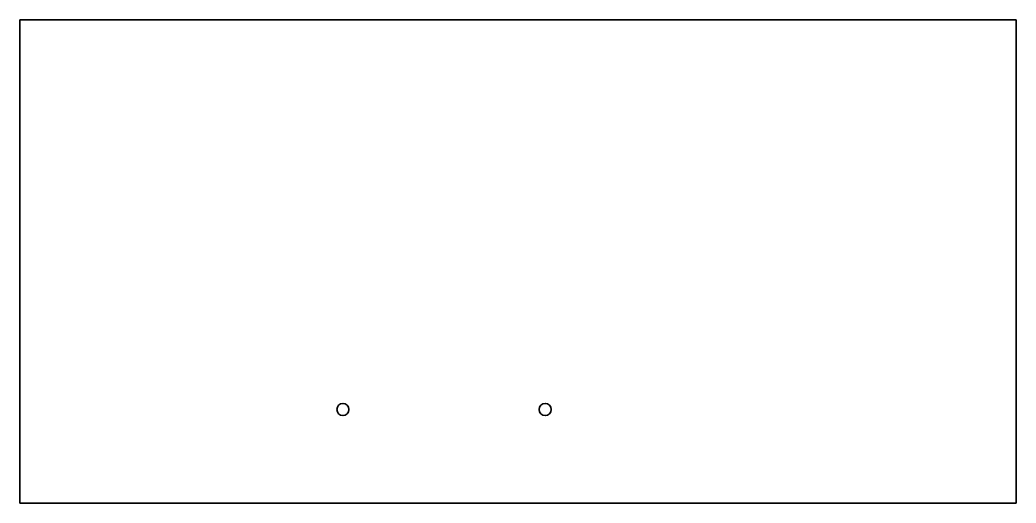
# Model space of a CAD drawing. Header units: inches. Extents: x 0 to 660, y 0 to 320.
import ezdxf

# ---------------------------------------------------------------- set-up
doc = ezdxf.new("R2010")
doc.units = ezdxf.units.IN
doc.header["$MEASUREMENT"] = 0
doc.layers.add('SIMUMAK Visible (ISO)', color=7, linetype='Continuous', lineweight=35)

# ---------------------------------------------------------------- blocks, each defined once
blk = doc.blocks.new('AMB-04-SALP01_Sheet_7_AMB-04-SALP01')
at = {"layer": 'SIMUMAK Visible (ISO)'}
for p, q in [((-330, 160), (330, 160)), ((-330, -160), (-330, 160)), ((330, 160), (330, -160)), ((330, -160), (-330, -160))]:
    blk.add_line(p, q, dxfattribs=at)
for centre in [(-116, -98), (18, -98)]:
    blk.add_circle(centre, 4, dxfattribs=at)

msp = doc.modelspace()

# ---------------------------------------------------------------- block references
msp.add_blockref('AMB-04-SALP01_Sheet_7_AMB-04-SALP01', (330, 160))

doc.saveas('drawing.dxf')
